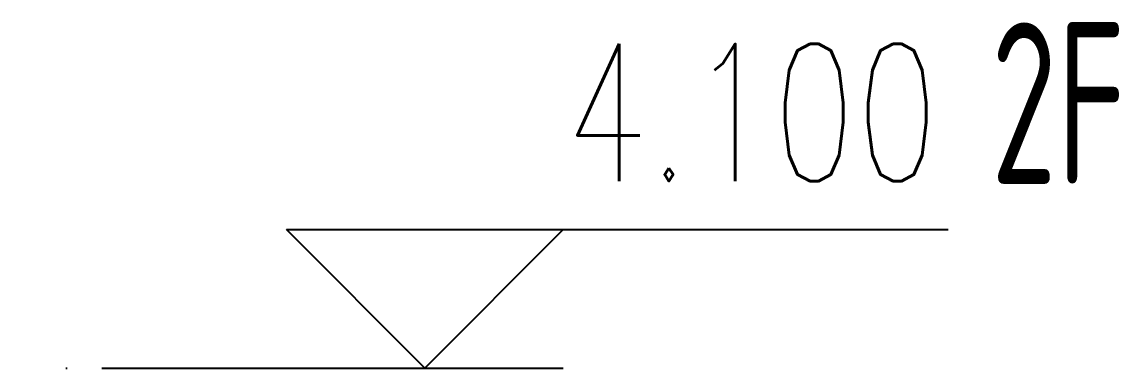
# Model space of a CAD drawing. Header units: millimetres. Extents: x -1048436 to -185795, y -983427 to 400387.
# Drawn here: x -668135 to -664568, y -962248 to -961123 of the extents above; entities that cross this region are included whole.
import ezdxf

# ---------------------------------------------------------------- set-up
doc = ezdxf.new("R2010")
doc.units = ezdxf.units.MM
doc.header["$LTSCALE"] = 500
doc.linetypes.add('DOT', pattern=[6.35, 0, -6.35])
for name, color, linetype in [('DIM_ELEV', 3, 'Continuous'), ('PUB_TEXT', 7, 'Continuous'), ('楼层虚线', 1, 'Continuous')]:
    doc.layers.add(name, color=color, linetype=linetype)
doc.styles.add('_TCH_DIM', font='SIMPLEX', dxfattribs={"bigfont": 'GBCBIG'})
doc.styles.add('XD2008', font='xd-hzs.shx', dxfattribs={"width": 0.7, "bigfont": 'xd-hztxt.shx'})

msp = doc.modelspace()

# ---------------------------------------------------------------- linework, layer by layer
at = {"layer": 'DIM_ELEV'}
for p, q in [((-666825.4, -962248.1), (-667275.4, -961798.1)), ((-667275.4, -961798.1), (-665124.4, -961798.1)), ((-666825.4, -962248.1), (-666375.4, -961798.1)), ((-667875.4, -962248.1), (-666375.4, -962248.1))]:
    msp.add_line(p, q, dxfattribs=at)
at = {"layer": '楼层虚线', "linetype": 'DOT', "ltscale": 0.1}
msp.add_line((-757553, -962248.1), (-667499.9, -962248.1), dxfattribs=at)

# ---------------------------------------------------------------- texts
at = {"layer": 'PUB_TEXT'}
for s, height, style, width, p in [('2F', 525, 'XD2008', 0.7, (-664984.4, -961649.8)), ('4.100', 446.25, '_TCH_DIM', 0.705882, (-666369.4, -961640.6))]:
    msp.add_text(s, height=height, dxfattribs=dict(at, style=style, width=width)).set_placement(p)

doc.saveas('drawing.dxf')
